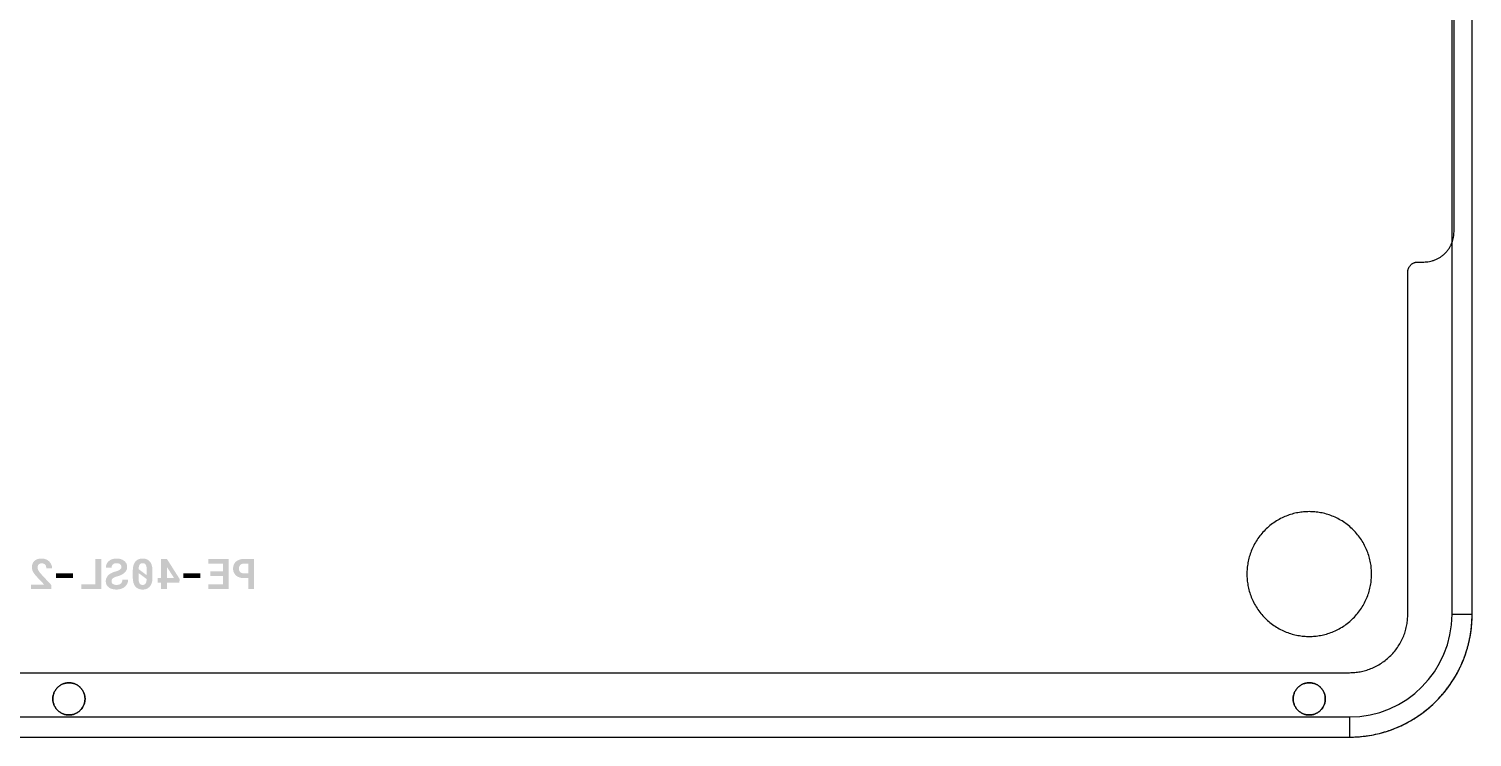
# Model space of a CAD drawing. Header units: millimetres. Extents: x -272 to 522, y -39 to 39.
# Drawn here: x 450.4 to 522.2, y -39.4 to -4.2 of the extents above; entities that cross this region are included whole.
import ezdxf

# ---------------------------------------------------------------- set-up
doc = ezdxf.new("R2010")
doc.units = ezdxf.units.MM
doc.layers.add('CASE$bottom_plate', color=7, linetype='Continuous', true_color=0x3fbfbf)
doc.layers.add('CASE$text', color=7, linetype='Continuous', true_color=0xe6e6e6)

msp = doc.modelspace()

# ---------------------------------------------------------------- hatches: boundary and pattern name
at = {"layer": 'CASE$text'}
for points in [[(451.021, -31.333), (451.506, -31.854), (451.506, -32.05), (450.483, -32.05), (450.483, -31.82), (451.141, -31.82), (450.859, -31.522), (450.789, -31.448), (450.726, -31.378), (450.697, -31.344), (450.671, -31.31), (450.658, -31.293), (450.646, -31.277), (450.634, -31.26), (450.623, -31.244), (450.613, -31.227), (450.603, -31.21), (450.594, -31.194), (450.586, -31.177), (450.578, -31.161), (450.57, -31.144), (450.564, -31.127), (450.558, -31.11), (450.555, -31.102), (450.552, -31.093), (450.55, -31.085), (450.548, -31.076), (450.545, -31.067), (450.544, -31.059), (450.542, -31.05), (450.54, -31.041), (450.539, -31.032), (450.538, -31.023), (450.537, -31.014), (450.536, -31.005), (450.535, -30.996), (450.535, -30.987), (450.535, -30.978), (450.535, -30.968), (450.535, -30.956), (450.535, -30.944), (450.536, -30.932), (450.536, -30.921), (450.538, -30.909), (450.539, -30.897), (450.54, -30.886), (450.542, -30.875), (450.544, -30.864), (450.547, -30.853), (450.549, -30.842), (450.552, -30.831), (450.555, -30.821), (450.558, -30.81), (450.562, -30.8), (450.565, -30.79), (450.569, -30.78), (450.574, -30.77), (450.578, -30.76), (450.583, -30.751), (450.587, -30.741), (450.593, -30.732), (450.598, -30.723), (450.603, -30.715), (450.609, -30.706), (450.615, -30.698), (450.621, -30.689), (450.627, -30.681), (450.634, -30.674), (450.641, -30.666), (450.648, -30.658), (450.655, -30.651), (450.663, -30.644), (450.67, -30.637), (450.678, -30.63), (450.687, -30.624), (450.695, -30.618), (450.704, -30.612), (450.713, -30.606), (450.722, -30.6), (450.731, -30.594), (450.741, -30.589), (450.751, -30.584), (450.761, -30.579), (450.771, -30.574), (450.781, -30.57), (450.792, -30.566), (450.803, -30.562), (450.814, -30.558), (450.825, -30.554), (450.837, -30.551), (450.849, -30.548), (450.861, -30.545), (450.873, -30.542), (450.885, -30.54), (450.898, -30.538), (450.91, -30.536), (450.923, -30.534), (450.936, -30.533), (450.95, -30.532), (450.963, -30.531), (450.977, -30.53), (450.991, -30.53), (451.005, -30.53), (451.02, -30.53), (451.035, -30.53), (451.049, -30.531), (451.064, -30.532), (451.078, -30.533), (451.092, -30.535), (451.106, -30.537), (451.12, -30.539), (451.133, -30.542), (451.146, -30.545), (451.16, -30.548), (451.173, -30.551), (451.186, -30.555), (451.198, -30.559), (451.211, -30.564), (451.223, -30.568), (451.235, -30.573), (451.247, -30.578), (451.259, -30.584), (451.271, -30.589), (451.282, -30.595), (451.293, -30.601), (451.304, -30.607), (451.314, -30.614), (451.325, -30.621), (451.335, -30.628), (451.345, -30.635), (451.354, -30.642), (451.364, -30.65), (451.373, -30.658), (451.382, -30.666), (451.391, -30.674), (451.399, -30.682), (451.408, -30.691), (451.416, -30.7), (451.424, -30.709), (451.431, -30.718), (451.439, -30.727), (451.446, -30.737), (451.453, -30.746), (451.459, -30.756), (451.466, -30.766), (451.472, -30.776), (451.478, -30.787), (451.483, -30.797), (451.489, -30.808), (451.494, -30.819), (451.499, -30.83), (451.503, -30.841), (451.508, -30.852), (451.512, -30.864), (451.515, -30.875), (451.519, -30.887), (451.522, -30.898), (451.525, -30.91), (451.527, -30.922), (451.53, -30.934), (451.532, -30.946), (451.533, -30.958), (451.535, -30.97), (451.536, -30.982), (451.536, -30.994), (451.537, -31.007), (451.537, -31.019), (451.25, -31.019), (451.249, -31.004), (451.249, -30.989), (451.248, -30.982), (451.247, -30.975), (451.247, -30.968), (451.246, -30.962), (451.245, -30.955), (451.243, -30.948), (451.242, -30.942), (451.241, -30.935), (451.239, -30.929), (451.238, -30.923), (451.236, -30.917), (451.234, -30.911), (451.232, -30.905), (451.23, -30.899), (451.228, -30.894), (451.225, -30.888), (451.223, -30.883), (451.22, -30.877), (451.218, -30.872), (451.215, -30.867), (451.212, -30.862), (451.209, -30.858), (451.206, -30.853), (451.203, -30.848), (451.199, -30.844), (451.196, -30.84), (451.192, -30.836), (451.189, -30.831), (451.185, -30.828), (451.181, -30.824), (451.177, -30.82), (451.173, -30.817), (451.169, -30.814), (451.165, -30.81), (451.161, -30.807), (451.156, -30.804), (451.152, -30.801), (451.147, -30.799), (451.142, -30.796), (451.137, -30.793), (451.132, -30.791), (451.127, -30.789), (451.122, -30.787), (451.116, -30.785), (451.111, -30.783), (451.105, -30.781), (451.099, -30.779), (451.093, -30.778), (451.087, -30.776), (451.081, -30.775), (451.075, -30.774), (451.069, -30.773), (451.062, -30.772), (451.056, -30.771), (451.049, -30.77), (451.043, -30.77), (451.036, -30.769), (451.029, -30.769), (451.022, -30.769), (451.015, -30.769), (451.009, -30.769), (451.004, -30.769), (450.998, -30.769), (450.993, -30.77), (450.988, -30.77), (450.982, -30.771), (450.977, -30.771), (450.972, -30.772), (450.967, -30.773), (450.962, -30.774), (450.957, -30.775), (450.953, -30.777), (450.948, -30.778), (450.943, -30.78), (450.938, -30.781), (450.934, -30.783), (450.929, -30.785), (450.925, -30.787), (450.92, -30.789), (450.916, -30.791), (450.912, -30.793), (450.908, -30.796), (450.904, -30.798), (450.9, -30.801), (450.896, -30.803), (450.892, -30.806), (450.888, -30.809), (450.884, -30.812), (450.881, -30.815), (450.877, -30.818), (450.874, -30.821), (450.87, -30.824), (450.867, -30.828), (450.864, -30.831), (450.861, -30.835), (450.858, -30.839), (450.855, -30.843), (450.853, -30.847), (450.85, -30.851), (450.847, -30.855), (450.845, -30.859), (450.843, -30.863), (450.84, -30.868), (450.838, -30.872), (450.836, -30.877), (450.834, -30.882), (450.832, -30.886), (450.83, -30.891), (450.828, -30.896), (450.827, -30.901), (450.825, -30.906), (450.824, -30.911), (450.823, -30.917), (450.821, -30.922), (450.82, -30.928), (450.819, -30.933), (450.819, -30.939), (450.818, -30.945), (450.817, -30.95), (450.817, -30.956), (450.816, -30.962), (450.816, -30.968), (450.816, -30.975), (450.816, -30.981), (450.816, -30.985), (450.816, -30.989), (450.816, -30.994), (450.816, -30.998), (450.817, -31.002), (450.817, -31.007), (450.818, -31.011), (450.818, -31.015), (450.819, -31.02), (450.82, -31.024), (450.821, -31.029), (450.822, -31.033), (450.824, -31.042), (450.827, -31.051), (450.828, -31.055), (450.83, -31.06), (450.833, -31.069), (450.837, -31.079), (450.841, -31.088), (450.845, -31.098), (450.85, -31.108), (450.855, -31.118), (450.861, -31.128), (450.868, -31.139), (450.874, -31.15), (450.889, -31.172), (450.906, -31.196), (450.925, -31.221), (450.946, -31.247), (450.969, -31.274), (450.994, -31.303)], [(452.994, -31.816), (453.696, -31.816), (453.696, -30.55), (453.987, -30.55), (453.987, -32.05), (452.994, -32.05)], [(454.494, -31.659), (454.494, -31.664), (454.494, -31.669), (454.494, -31.674), (454.495, -31.678), (454.495, -31.683), (454.496, -31.688), (454.497, -31.693), (454.498, -31.697), (454.499, -31.702), (454.5, -31.706), (454.501, -31.711), (454.503, -31.715), (454.505, -31.72), (454.506, -31.724), (454.508, -31.728), (454.51, -31.732), (454.512, -31.737), (454.515, -31.741), (454.517, -31.745), (454.519, -31.749), (454.522, -31.752), (454.525, -31.756), (454.527, -31.76), (454.53, -31.763), (454.533, -31.767), (454.536, -31.77), (454.54, -31.774), (454.543, -31.777), (454.546, -31.78), (454.55, -31.783), (454.554, -31.787), (454.558, -31.79), (454.561, -31.792), (454.565, -31.795), (454.57, -31.798), (454.574, -31.801), (454.578, -31.803), (454.583, -31.806), (454.587, -31.808), (454.592, -31.811), (454.597, -31.813), (454.602, -31.815), (454.607, -31.817), (454.612, -31.819), (454.617, -31.821), (454.622, -31.823), (454.628, -31.825), (454.633, -31.827), (454.639, -31.828), (454.645, -31.83), (454.651, -31.831), (454.656, -31.833), (454.663, -31.834), (454.669, -31.835), (454.675, -31.836), (454.681, -31.837), (454.688, -31.837), (454.694, -31.838), (454.708, -31.839), (454.722, -31.84), (454.736, -31.84), (454.752, -31.84), (454.768, -31.839), (454.783, -31.838), (454.798, -31.836), (454.813, -31.834), (454.827, -31.832), (454.834, -31.831), (454.841, -31.829), (454.848, -31.827), (454.855, -31.826), (454.861, -31.824), (454.868, -31.822), (454.874, -31.82), (454.881, -31.817), (454.887, -31.815), (454.893, -31.812), (454.899, -31.81), (454.905, -31.807), (454.911, -31.804), (454.916, -31.801), (454.922, -31.798), (454.927, -31.795), (454.932, -31.791), (454.937, -31.788), (454.942, -31.784), (454.947, -31.78), (454.952, -31.776), (454.956, -31.772), (454.961, -31.768), (454.965, -31.764), (454.97, -31.759), (454.974, -31.755), (454.978, -31.75), (454.982, -31.745), (454.985, -31.74), (454.989, -31.735), (454.993, -31.73), (454.996, -31.724), (454.999, -31.718), (455.002, -31.713), (455.005, -31.707), (455.008, -31.701), (455.01, -31.695), (455.013, -31.689), (455.015, -31.682), (455.017, -31.676), (455.019, -31.669), (455.021, -31.662), (455.023, -31.655), (455.024, -31.648), (455.026, -31.64), (455.027, -31.633), (455.028, -31.625), (455.029, -31.617), (455.03, -31.609), (455.031, -31.601), (455.031, -31.593), (455.031, -31.585), (455.316, -31.585), (455.316, -31.599), (455.315, -31.613), (455.314, -31.627), (455.313, -31.641), (455.311, -31.654), (455.309, -31.668), (455.307, -31.681), (455.305, -31.693), (455.302, -31.706), (455.298, -31.718), (455.295, -31.73), (455.291, -31.742), (455.286, -31.754), (455.281, -31.765), (455.276, -31.777), (455.271, -31.787), (455.265, -31.798), (455.259, -31.809), (455.253, -31.819), (455.247, -31.829), (455.24, -31.839), (455.233, -31.849), (455.226, -31.859), (455.218, -31.868), (455.21, -31.878), (455.202, -31.887), (455.194, -31.896), (455.185, -31.905), (455.177, -31.913), (455.168, -31.922), (455.158, -31.93), (455.149, -31.938), (455.139, -31.946), (455.128, -31.954), (455.117, -31.961), (455.106, -31.968), (455.095, -31.975), (455.084, -31.982), (455.072, -31.989), (455.06, -31.995), (455.048, -32.001), (455.036, -32.007), (455.024, -32.012), (455.011, -32.018), (454.998, -32.023), (454.985, -32.027), (454.971, -32.032), (454.958, -32.036), (454.944, -32.04), (454.93, -32.044), (454.917, -32.048), (454.903, -32.051), (454.889, -32.054), (454.875, -32.057), (454.861, -32.059), (454.847, -32.061), (454.834, -32.063), (454.82, -32.065), (454.806, -32.067), (454.792, -32.068), (454.778, -32.069), (454.764, -32.069), (454.75, -32.07), (454.736, -32.07), (454.707, -32.069), (454.68, -32.068), (454.652, -32.066), (454.626, -32.063), (454.613, -32.061), (454.6, -32.059), (454.587, -32.057), (454.574, -32.054), (454.562, -32.052), (454.549, -32.049), (454.537, -32.046), (454.525, -32.042), (454.513, -32.039), (454.501, -32.035), (454.489, -32.031), (454.478, -32.027), (454.467, -32.023), (454.456, -32.018), (454.445, -32.014), (454.434, -32.009), (454.424, -32.003), (454.414, -31.998), (454.404, -31.993), (454.394, -31.987), (454.385, -31.981), (454.376, -31.975), (454.367, -31.968), (454.358, -31.962), (454.349, -31.955), (454.341, -31.948), (454.332, -31.941), (454.325, -31.934), (454.317, -31.926), (454.309, -31.919), (454.302, -31.911), (454.295, -31.903), (454.288, -31.895), (454.282, -31.886), (454.276, -31.878), (454.27, -31.869), (454.264, -31.86), (454.258, -31.851), (454.253, -31.842), (454.248, -31.832), (454.243, -31.823), (454.239, -31.813), (454.234, -31.803), (454.231, -31.793), (454.227, -31.782), (454.224, -31.772), (454.221, -31.761), (454.218, -31.75), (454.216, -31.739), (454.214, -31.728), (454.212, -31.716), (454.211, -31.705), (454.21, -31.693), (454.209, -31.681), (454.208, -31.669), (454.208, -31.657), (454.209, -31.642), (454.209, -31.628), (454.21, -31.615), (454.212, -31.601), (454.213, -31.588), (454.216, -31.575), (454.218, -31.562), (454.221, -31.549), (454.225, -31.536), (454.227, -31.53), (454.229, -31.524), (454.231, -31.518), (454.233, -31.512), (454.235, -31.506), (454.238, -31.5), (454.24, -31.494), (454.243, -31.489), (454.246, -31.483), (454.249, -31.477), (454.251, -31.471), (454.254, -31.466), (454.258, -31.46), (454.261, -31.455), (454.268, -31.444), (454.275, -31.433), (454.282, -31.423), (454.289, -31.412), (454.297, -31.402), (454.305, -31.392), (454.314, -31.382), (454.322, -31.373), (454.331, -31.363), (454.341, -31.354), (454.35, -31.345), (454.36, -31.336), (454.37, -31.327), (454.38, -31.318), (454.391, -31.31), (454.402, -31.301), (454.417, -31.291), (454.432, -31.282), (454.448, -31.272), (454.464, -31.263), (454.48, -31.255), (454.496, -31.246), (454.513, -31.238), (454.531, -31.23), (454.548, -31.223), (454.566, -31.215), (454.584, -31.208), (454.603, -31.202), (454.621, -31.195), (454.64, -31.189), (454.678, -31.178), (454.713, -31.168), (454.746, -31.157), (454.778, -31.147), (454.807, -31.135), (454.821, -31.13), (454.835, -31.124), (454.848, -31.118), (454.86, -31.111), (454.872, -31.105), (454.884, -31.098), (454.894, -31.092), (454.905, -31.085), (454.91, -31.082), (454.914, -31.078), (454.919, -31.075), (454.924, -31.071), (454.928, -31.067), (454.932, -31.064), (454.936, -31.06), (454.94, -31.056), (454.944, -31.052), (454.948, -31.049), (454.951, -31.045), (454.954, -31.041), (454.957, -31.037), (454.96, -31.032), (454.963, -31.028), (454.966, -31.024), (454.967, -31.022), (454.969, -31.02), (454.97, -31.018), (454.971, -31.015), (454.972, -31.013), (454.973, -31.011), (454.974, -31.009), (454.975, -31.007), (454.976, -31.004), (454.977, -31.002), (454.978, -31), (454.979, -30.997), (454.98, -30.995), (454.98, -30.993), (454.981, -30.99), (454.982, -30.988), (454.983, -30.986), (454.983, -30.983), (454.984, -30.981), (454.984, -30.978), (454.985, -30.973), (454.986, -30.968), (454.986, -30.963), (454.987, -30.958), (454.987, -30.953), (454.987, -30.948), (454.987, -30.943), (454.987, -30.938), (454.987, -30.933), (454.986, -30.928), (454.986, -30.923), (454.985, -30.919), (454.984, -30.914), (454.983, -30.909), (454.982, -30.904), (454.981, -30.9), (454.98, -30.895), (454.978, -30.891), (454.977, -30.886), (454.975, -30.882), (454.973, -30.878), (454.971, -30.873), (454.969, -30.869), (454.967, -30.865), (454.965, -30.861), (454.962, -30.856), (454.96, -30.852), (454.957, -30.849), (454.954, -30.845), (454.951, -30.841), (454.948, -30.837), (454.945, -30.833), (454.942, -30.83), (454.939, -30.826), (454.935, -30.823), (454.932, -30.819), (454.928, -30.816), (454.924, -30.813), (454.92, -30.81), (454.916, -30.807), (454.912, -30.804), (454.908, -30.801), (454.904, -30.799), (454.899, -30.796), (454.895, -30.793), (454.89, -30.791), (454.885, -30.789), (454.88, -30.786), (454.875, -30.784), (454.87, -30.782), (454.865, -30.78), (454.86, -30.778), (454.854, -30.776), (454.849, -30.774), (454.843, -30.773), (454.837, -30.771), (454.831, -30.77), (454.825, -30.768), (454.819, -30.767), (454.813, -30.766), (454.807, -30.765), (454.801, -30.764), (454.794, -30.763), (454.788, -30.762), (454.774, -30.761), (454.76, -30.761), (454.746, -30.76), (454.731, -30.761), (454.723, -30.761), (454.716, -30.761), (454.708, -30.762), (454.701, -30.763), (454.694, -30.764), (454.687, -30.765), (454.68, -30.766), (454.674, -30.767), (454.667, -30.768), (454.661, -30.77), (454.654, -30.772), (454.648, -30.773), (454.642, -30.775), (454.636, -30.777), (454.631, -30.78), (454.625, -30.782), (454.619, -30.784), (454.614, -30.787), (454.609, -30.789), (454.603, -30.792), (454.598, -30.795), (454.593, -30.798), (454.588, -30.801), (454.584, -30.804), (454.579, -30.807), (454.574, -30.81), (454.57, -30.813), (454.566, -30.817), (454.562, -30.821), (454.558, -30.824), (454.554, -30.828), (454.55, -30.832), (454.546, -30.836), (454.543, -30.84), (454.54, -30.845), (454.536, -30.849), (454.533, -30.853), (454.53, -30.858), (454.528, -30.863), (454.525, -30.867), (454.522, -30.872), (454.52, -30.877), (454.517, -30.882), (454.515, -30.887), (454.513, -30.892), (454.511, -30.897), (454.509, -30.903), (454.507, -30.908), (454.505, -30.914), (454.504, -30.919), (454.502, -30.925), (454.501, -30.93), (454.499, -30.936), (454.498, -30.942), (454.497, -30.948), (454.496, -30.953), (454.495, -30.959), (454.495, -30.965), (454.494, -30.971), (454.493, -30.978), (454.493, -30.984), (454.493, -30.99), (454.21, -30.99), (454.211, -30.978), (454.211, -30.965), (454.212, -30.953), (454.213, -30.941), (454.214, -30.929), (454.216, -30.917), (454.218, -30.905), (454.22, -30.893), (454.223, -30.882), (454.226, -30.87), (454.229, -30.859), (454.232, -30.848), (454.236, -30.837), (454.24, -30.826), (454.245, -30.815), (454.25, -30.805), (454.255, -30.794), (454.26, -30.784), (454.265, -30.774), (454.271, -30.764), (454.277, -30.754), (454.283, -30.744), (454.29, -30.735), (454.296, -30.726), (454.303, -30.717), (454.311, -30.708), (454.318, -30.699), (454.326, -30.691), (454.334, -30.682), (454.342, -30.674), (454.35, -30.666), (454.359, -30.658), (454.368, -30.651), (454.377, -30.644), (454.386, -30.637), (454.395, -30.63), (454.405, -30.623), (454.415, -30.617), (454.425, -30.61), (454.436, -30.604), (454.446, -30.598), (454.457, -30.593), (454.468, -30.587), (454.479, -30.582), (454.491, -30.577), (454.502, -30.573), (454.514, -30.568), (454.526, -30.564), (454.538, -30.559), (454.551, -30.556), (454.563, -30.552), (454.576, -30.549), (454.589, -30.546), (454.602, -30.543), (454.615, -30.54), (454.629, -30.538), (454.642, -30.536), (454.656, -30.534), (454.669, -30.533), (454.683, -30.532), (454.698, -30.531), (454.712, -30.53), (454.726, -30.53), (454.741, -30.53), (454.769, -30.53), (454.797, -30.531), (454.81, -30.532), (454.824, -30.534), (454.837, -30.535), (454.85, -30.537), (454.863, -30.539), (454.876, -30.541), (454.889, -30.543), (454.902, -30.546), (454.914, -30.549), (454.927, -30.552), (454.939, -30.555), (454.951, -30.559), (454.963, -30.563), (454.975, -30.567), (454.986, -30.571), (454.998, -30.575), (455.009, -30.58), (455.02, -30.585), (455.031, -30.589), (455.041, -30.595), (455.052, -30.6), (455.062, -30.606), (455.072, -30.611), (455.082, -30.617), (455.091, -30.623), (455.101, -30.63), (455.11, -30.636), (455.119, -30.643), (455.128, -30.65), (455.136, -30.657), (455.145, -30.664), (455.153, -30.672), (455.16, -30.679), (455.168, -30.687), (455.175, -30.695), (455.182, -30.703), (455.189, -30.712), (455.196, -30.72), (455.202, -30.729), (455.208, -30.738), (455.214, -30.747), (455.22, -30.756), (455.225, -30.765), (455.23, -30.775), (455.235, -30.785), (455.24, -30.794), (455.244, -30.804), (455.248, -30.815), (455.251, -30.825), (455.255, -30.835), (455.258, -30.846), (455.26, -30.856), (455.263, -30.867), (455.265, -30.878), (455.267, -30.889), (455.268, -30.901), (455.269, -30.912), (455.27, -30.923), (455.27, -30.935), (455.27, -30.947), (455.27, -30.957), (455.27, -30.967), (455.269, -30.977), (455.269, -30.987), (455.267, -30.997), (455.266, -31.007), (455.265, -31.017), (455.263, -31.026), (455.261, -31.036), (455.259, -31.045), (455.256, -31.054), (455.253, -31.064), (455.25, -31.073), (455.247, -31.082), (455.244, -31.091), (455.24, -31.099), (455.236, -31.108), (455.232, -31.117), (455.228, -31.125), (455.223, -31.134), (455.218, -31.142), (455.213, -31.15), (455.208, -31.158), (455.202, -31.166), (455.197, -31.174), (455.191, -31.182), (455.184, -31.19), (455.178, -31.197), (455.171, -31.205), (455.164, -31.212), (455.157, -31.22), (455.15, -31.227), (455.142, -31.234), (455.134, -31.241), (455.126, -31.248), (455.118, -31.255), (455.109, -31.262), (455.1, -31.269), (455.091, -31.276), (455.082, -31.282), (455.072, -31.289), (455.062, -31.296), (455.041, -31.308), (455.019, -31.321), (454.996, -31.333), (454.972, -31.345), (454.947, -31.356), (454.921, -31.367), (454.894, -31.378), (454.866, -31.388), (454.837, -31.398), (454.808, -31.407), (454.777, -31.416), (454.738, -31.427), (454.72, -31.432), (454.703, -31.438), (454.687, -31.444), (454.671, -31.45), (454.656, -31.456), (454.643, -31.462), (454.629, -31.469), (454.617, -31.475), (454.605, -31.482), (454.593, -31.489), (454.588, -31.492), (454.583, -31.496), (454.578, -31.499), (454.573, -31.503), (454.568, -31.507), (454.563, -31.51), (454.559, -31.514), (454.554, -31.518), (454.55, -31.521), (454.547, -31.525), (454.543, -31.529), (454.539, -31.533), (454.536, -31.537), (454.532, -31.541), (454.529, -31.545), (454.526, -31.55), (454.523, -31.554), (454.521, -31.558), (454.518, -31.562), (454.516, -31.566), (454.513, -31.571), (454.511, -31.575), (454.509, -31.579), (454.508, -31.584), (454.506, -31.588), (454.504, -31.592), (454.503, -31.597), (454.501, -31.601), (454.5, -31.606), (454.499, -31.611), (454.498, -31.615), (454.497, -31.62), (454.496, -31.625), (454.496, -31.629), (454.495, -31.634), (454.495, -31.639), (454.494, -31.644), (454.494, -31.649), (454.494, -31.654)], [(460.03, -31.393), (459.414, -31.393), (459.414, -31.164), (460.03, -31.164), (460.03, -30.786), (459.313, -30.786), (459.313, -30.55), (460.321, -30.55), (460.321, -32.05), (459.31, -32.05), (459.31, -31.816), (460.03, -31.816)], [(452.585, -31.504), (451.727, -31.504), (451.727, -31.272), (452.585, -31.272)], [(458.915, -31.504), (458.057, -31.504), (458.057, -31.272), (458.915, -31.272)]]:
    msp.add_hatch(color=256, dxfattribs=at).paths.add_polyline_path(points, flags=0)
h = msp.add_hatch(color=256, dxfattribs=at)
h.paths.add_polyline_path([(455.552, -31.479), (455.552, -31.121), (455.552, -31.085), (455.554, -31.05), (455.556, -31.017), (455.558, -31), (455.56, -30.984), (455.562, -30.968), (455.565, -30.953), (455.568, -30.938), (455.571, -30.922), (455.574, -30.908), (455.578, -30.893), (455.582, -30.879), (455.586, -30.865), (455.59, -30.851), (455.595, -30.838), (455.599, -30.825), (455.605, -30.812), (455.61, -30.799), (455.615, -30.787), (455.621, -30.775), (455.627, -30.763), (455.633, -30.752), (455.639, -30.74), (455.646, -30.729), (455.653, -30.719), (455.66, -30.708), (455.667, -30.698), (455.675, -30.689), (455.683, -30.679), (455.691, -30.67), (455.699, -30.661), (455.707, -30.652), (455.716, -30.644), (455.725, -30.636), (455.734, -30.628), (455.744, -30.621), (455.753, -30.614), (455.763, -30.607), (455.773, -30.6), (455.783, -30.594), (455.793, -30.588), (455.804, -30.582), (455.815, -30.577), (455.826, -30.572), (455.837, -30.567), (455.848, -30.562), (455.86, -30.558), (455.872, -30.554), (455.884, -30.55), (455.896, -30.547), (455.908, -30.543), (455.921, -30.541), (455.933, -30.538), (455.946, -30.536), (455.959, -30.534), (455.972, -30.532), (455.986, -30.531), (455.999, -30.53), (456.013, -30.529), (456.027, -30.529), (456.041, -30.529), (456.055, -30.529), (456.069, -30.529), (456.082, -30.53), (456.096, -30.531), (456.109, -30.532), (456.122, -30.534), (456.135, -30.536), (456.148, -30.538), (456.16, -30.541), (456.173, -30.543), (456.185, -30.547), (456.197, -30.55), (456.209, -30.554), (456.221, -30.558), (456.232, -30.562), (456.244, -30.567), (456.255, -30.572), (456.266, -30.577), (456.276, -30.582), (456.287, -30.588), (456.297, -30.594), (456.307, -30.6), (456.317, -30.607), (456.327, -30.614), (456.336, -30.621), (456.346, -30.628), (456.355, -30.636), (456.363, -30.644), (456.372, -30.652), (456.38, -30.661), (456.389, -30.67), (456.396, -30.679), (456.404, -30.689), (456.412, -30.698), (456.419, -30.708), (456.427, -30.719), (456.433, -30.729), (456.44, -30.74), (456.447, -30.752), (456.453, -30.763), (456.459, -30.775), (456.465, -30.787), (456.47, -30.799), (456.475, -30.812), (456.481, -30.825), (456.485, -30.838), (456.49, -30.851), (456.494, -30.865), (456.498, -30.879), (456.502, -30.893), (456.506, -30.908), (456.509, -30.922), (456.512, -30.938), (456.515, -30.953), (456.518, -30.968), (456.52, -30.984), (456.522, -31), (456.524, -31.017), (456.526, -31.05), (456.528, -31.085), (456.528, -31.121), (456.528, -31.479), (456.528, -31.515), (456.526, -31.55), (456.524, -31.584), (456.522, -31.6), (456.52, -31.616), (456.517, -31.632), (456.515, -31.648), (456.512, -31.663), (456.509, -31.678), (456.506, -31.693), (456.502, -31.707), (456.498, -31.721), (456.494, -31.735), (456.489, -31.749), (456.485, -31.763), (456.48, -31.776), (456.475, -31.789), (456.469, -31.801), (456.464, -31.813), (456.458, -31.825), (456.452, -31.837), (456.446, -31.848), (456.439, -31.86), (456.433, -31.87), (456.426, -31.881), (456.418, -31.891), (456.411, -31.901), (456.403, -31.911), (456.395, -31.92), (456.387, -31.93), (456.379, -31.939), (456.371, -31.947), (456.362, -31.956), (456.353, -31.964), (456.344, -31.972), (456.335, -31.979), (456.326, -31.986), (456.316, -31.993), (456.306, -32), (456.296, -32.006), (456.286, -32.012), (456.275, -32.018), (456.264, -32.024), (456.253, -32.029), (456.242, -32.034), (456.231, -32.038), (456.219, -32.043), (456.207, -32.047), (456.195, -32.05), (456.183, -32.054), (456.171, -32.057), (456.158, -32.06), (456.146, -32.062), (456.133, -32.065), (456.12, -32.066), (456.107, -32.068), (456.094, -32.069), (456.08, -32.07), (456.067, -32.071), (456.053, -32.072), (456.039, -32.072), (456.025, -32.072), (456.011, -32.071), (455.997, -32.07), (455.984, -32.069), (455.97, -32.068), (455.957, -32.066), (455.944, -32.065), (455.931, -32.062), (455.919, -32.06), (455.906, -32.057), (455.894, -32.054), (455.882, -32.05), (455.87, -32.047), (455.858, -32.043), (455.846, -32.038), (455.835, -32.034), (455.824, -32.029), (455.813, -32.024), (455.802, -32.018), (455.791, -32.012), (455.781, -32.006), (455.771, -32), (455.761, -31.993), (455.751, -31.986), (455.742, -31.979), (455.733, -31.972), (455.724, -31.964), (455.715, -31.956), (455.706, -31.947), (455.698, -31.939), (455.689, -31.93), (455.682, -31.92), (455.674, -31.911), (455.666, -31.901), (455.659, -31.891), (455.652, -31.881), (455.645, -31.87), (455.639, -31.86), (455.632, -31.848), (455.626, -31.837), (455.62, -31.825), (455.614, -31.813), (455.609, -31.801), (455.604, -31.789), (455.599, -31.776), (455.594, -31.763), (455.589, -31.749), (455.585, -31.735), (455.581, -31.721), (455.577, -31.707), (455.574, -31.693), (455.571, -31.678), (455.568, -31.663), (455.565, -31.648), (455.562, -31.632), (455.56, -31.616), (455.558, -31.6), (455.556, -31.584), (455.554, -31.55), (455.552, -31.515)], flags=0)
h.paths.add_polyline_path([(455.84, -31.058), (455.841, -31.037), (455.842, -31.017), (455.844, -30.998), (455.846, -30.98), (455.848, -30.962), (455.851, -30.945), (455.853, -30.937), (455.854, -30.929), (455.856, -30.921), (455.858, -30.913), (455.86, -30.906), (455.862, -30.899), (455.865, -30.892), (455.867, -30.885), (455.87, -30.878), (455.872, -30.872), (455.875, -30.865), (455.878, -30.859), (455.881, -30.853), (455.884, -30.847), (455.887, -30.842), (455.891, -30.837), (455.894, -30.831), (455.898, -30.826), (455.901, -30.822), (455.903, -30.819), (455.905, -30.817), (455.908, -30.813), (455.911, -30.81), (455.914, -30.807), (455.918, -30.804), (455.921, -30.8), (455.924, -30.797), (455.928, -30.795), (455.931, -30.792), (455.935, -30.789), (455.939, -30.787), (455.943, -30.784), (455.947, -30.782), (455.951, -30.78), (455.955, -30.778), (455.959, -30.776), (455.963, -30.774), (455.968, -30.773), (455.972, -30.771), (455.977, -30.77), (455.981, -30.768), (455.986, -30.767), (455.99, -30.766), (455.995, -30.765), (456, -30.764), (456.005, -30.763), (456.01, -30.762), (456.015, -30.762), (456.02, -30.761), (456.025, -30.761), (456.03, -30.761), (456.036, -30.76), (456.041, -30.76), (456.047, -30.76), (456.053, -30.761), (456.059, -30.761), (456.065, -30.761), (456.07, -30.762), (456.076, -30.763), (456.081, -30.764), (456.087, -30.765), (456.092, -30.766), (456.097, -30.767), (456.102, -30.769), (456.107, -30.771), (456.112, -30.772), (456.117, -30.774), (456.121, -30.776), (456.126, -30.778), (456.131, -30.781), (456.135, -30.783), (456.139, -30.786), (456.144, -30.789), (456.148, -30.791), (456.152, -30.794), (456.156, -30.798), (456.16, -30.801), (456.163, -30.804), (456.167, -30.808), (456.171, -30.812), (456.174, -30.816), (456.178, -30.82), (456.181, -30.824), (456.184, -30.828), (456.187, -30.832), (456.191, -30.837), (456.194, -30.842), (456.197, -30.848), (456.2, -30.853), (456.203, -30.859), (456.205, -30.864), (456.208, -30.87), (456.211, -30.876), (456.213, -30.883), (456.215, -30.889), (456.218, -30.896), (456.22, -30.902), (456.222, -30.909), (456.224, -30.917), (456.225, -30.924), (456.227, -30.931), (456.23, -30.947), (456.233, -30.963), (456.235, -30.98), (456.237, -30.998), (456.238, -31.016), (456.239, -31.035), (456.24, -31.055), (456.24, -31.076), (456.24, -31.241), (456.24, -31.356)], flags=0)
h.paths.add_polyline_path([(455.84, -31.349), (455.84, -31.253), (456.24, -31.55), (456.239, -31.566), (456.238, -31.583), (456.237, -31.598), (456.235, -31.614), (456.233, -31.628), (456.231, -31.643), (456.229, -31.657), (456.226, -31.67), (456.223, -31.683), (456.219, -31.695), (456.218, -31.701), (456.216, -31.707), (456.214, -31.713), (456.212, -31.718), (456.21, -31.724), (456.207, -31.729), (456.205, -31.734), (456.203, -31.739), (456.2, -31.744), (456.198, -31.749), (456.195, -31.753), (456.193, -31.758), (456.189, -31.763), (456.186, -31.768), (456.183, -31.773), (456.179, -31.777), (456.176, -31.782), (456.172, -31.786), (456.168, -31.79), (456.164, -31.794), (456.162, -31.796), (456.16, -31.798), (456.158, -31.8), (456.156, -31.802), (456.154, -31.804), (456.152, -31.805), (456.15, -31.807), (456.148, -31.809), (456.146, -31.81), (456.143, -31.812), (456.141, -31.813), (456.139, -31.815), (456.137, -31.816), (456.134, -31.818), (456.132, -31.819), (456.13, -31.82), (456.127, -31.822), (456.125, -31.823), (456.122, -31.824), (456.12, -31.825), (456.117, -31.826), (456.115, -31.827), (456.11, -31.829), (456.104, -31.831), (456.099, -31.833), (456.094, -31.835), (456.088, -31.836), (456.082, -31.837), (456.076, -31.838), (456.07, -31.839), (456.064, -31.84), (456.058, -31.84), (456.052, -31.841), (456.046, -31.841), (456.039, -31.841), (456.033, -31.841), (456.027, -31.841), (456.021, -31.84), (456.015, -31.84), (456.01, -31.839), (456.004, -31.839), (455.999, -31.838), (455.993, -31.837), (455.988, -31.835), (455.983, -31.834), (455.978, -31.833), (455.973, -31.831), (455.968, -31.829), (455.963, -31.827), (455.958, -31.825), (455.953, -31.823), (455.949, -31.821), (455.944, -31.818), (455.94, -31.816), (455.936, -31.813), (455.932, -31.81), (455.927, -31.807), (455.923, -31.804), (455.919, -31.8), (455.916, -31.797), (455.912, -31.793), (455.908, -31.789), (455.905, -31.785), (455.901, -31.781), (455.898, -31.777), (455.895, -31.772), (455.892, -31.768), (455.889, -31.763), (455.885, -31.758), (455.882, -31.752), (455.88, -31.747), (455.877, -31.741), (455.874, -31.735), (455.872, -31.729), (455.869, -31.723), (455.867, -31.717), (455.865, -31.71), (455.862, -31.704), (455.86, -31.697), (455.858, -31.69), (455.856, -31.682), (455.855, -31.675), (455.853, -31.667), (455.85, -31.652), (455.847, -31.635), (455.845, -31.618), (455.843, -31.601), (455.842, -31.582), (455.841, -31.563), (455.84, -31.543), (455.84, -31.523)], flags=0)
h = msp.add_hatch(color=256, dxfattribs=at)
h.paths.add_polyline_path([(456.784, -31.493), (456.958, -31.493), (456.958, -30.55), (457.248, -30.55), (457.879, -31.545), (457.868, -31.725), (457.244, -31.725), (457.244, -32.05), (456.958, -32.05), (456.958, -31.725), (456.784, -31.725)], flags=0)
h.paths.add_polyline_path([(457.244, -31.493), (457.244, -30.936), (457.272, -30.985), (457.598, -31.493)], flags=0)
h = msp.add_hatch(color=256, dxfattribs=at)
h.paths.add_polyline_path([(461.072, -30.55), (461.585, -30.55), (461.585, -32.05), (461.295, -32.05), (461.295, -31.5), (461.072, -31.5), (461.056, -31.5), (461.041, -31.5), (461.026, -31.499), (461.012, -31.498), (460.997, -31.497), (460.983, -31.495), (460.969, -31.493), (460.955, -31.491), (460.941, -31.489), (460.928, -31.486), (460.914, -31.484), (460.901, -31.48), (460.888, -31.477), (460.875, -31.473), (460.863, -31.469), (460.85, -31.465), (460.838, -31.461), (460.826, -31.456), (460.814, -31.451), (460.802, -31.446), (460.791, -31.44), (460.78, -31.435), (460.769, -31.429), (460.758, -31.423), (460.748, -31.417), (460.738, -31.41), (460.728, -31.404), (460.718, -31.397), (460.708, -31.39), (460.699, -31.382), (460.69, -31.375), (460.681, -31.367), (460.673, -31.359), (460.664, -31.351), (460.656, -31.343), (460.649, -31.335), (460.641, -31.326), (460.634, -31.317), (460.627, -31.309), (460.62, -31.299), (460.613, -31.29), (460.607, -31.281), (460.601, -31.271), (460.595, -31.261), (460.59, -31.251), (460.584, -31.241), (460.579, -31.23), (460.575, -31.22), (460.57, -31.209), (460.566, -31.198), (460.562, -31.187), (460.558, -31.176), (460.555, -31.165), (460.552, -31.154), (460.549, -31.142), (460.546, -31.13), (460.544, -31.119), (460.542, -31.107), (460.541, -31.095), (460.539, -31.083), (460.538, -31.071), (460.538, -31.058), (460.537, -31.046), (460.537, -31.033), (460.537, -31.02), (460.538, -31.007), (460.538, -30.993), (460.539, -30.981), (460.541, -30.968), (460.542, -30.955), (460.544, -30.942), (460.546, -30.93), (460.549, -30.918), (460.552, -30.906), (460.555, -30.894), (460.558, -30.882), (460.562, -30.871), (460.566, -30.859), (460.57, -30.848), (460.575, -30.837), (460.579, -30.826), (460.584, -30.815), (460.59, -30.804), (460.595, -30.794), (460.601, -30.784), (460.607, -30.774), (460.613, -30.764), (460.62, -30.754), (460.627, -30.745), (460.634, -30.736), (460.641, -30.726), (460.649, -30.718), (460.656, -30.709), (460.664, -30.7), (460.673, -30.692), (460.681, -30.684), (460.69, -30.676), (460.699, -30.669), (460.708, -30.662), (460.718, -30.654), (460.728, -30.648), (460.738, -30.641), (460.748, -30.634), (460.758, -30.628), (460.769, -30.622), (460.78, -30.616), (460.791, -30.611), (460.802, -30.605), (460.814, -30.6), (460.826, -30.595), (460.838, -30.59), (460.85, -30.586), (460.863, -30.581), (460.875, -30.577), (460.888, -30.574), (460.901, -30.57), (460.914, -30.567), (460.928, -30.564), (460.941, -30.561), (460.955, -30.559), (460.969, -30.557), (460.983, -30.555), (460.997, -30.554), (461.012, -30.552), (461.026, -30.551), (461.041, -30.551), (461.056, -30.55)], flags=0)
h.paths.add_polyline_path([(461.072, -31.265), (461.064, -31.265), (461.056, -31.265), (461.049, -31.265), (461.042, -31.264), (461.035, -31.263), (461.028, -31.263), (461.021, -31.262), (461.014, -31.261), (461.007, -31.259), (461.001, -31.258), (460.994, -31.256), (460.988, -31.255), (460.982, -31.253), (460.976, -31.251), (460.97, -31.249), (460.964, -31.247), (460.959, -31.244), (460.953, -31.242), (460.948, -31.239), (460.943, -31.237), (460.938, -31.234), (460.933, -31.231), (460.928, -31.228), (460.923, -31.225), (460.918, -31.222), (460.913, -31.218), (460.909, -31.215), (460.905, -31.211), (460.9, -31.208), (460.896, -31.204), (460.892, -31.2), (460.888, -31.196), (460.885, -31.192), (460.881, -31.188), (460.878, -31.184), (460.874, -31.18), (460.871, -31.175), (460.868, -31.171), (460.865, -31.166), (460.862, -31.162), (460.859, -31.157), (460.857, -31.152), (460.854, -31.148), (460.852, -31.143), (460.85, -31.138), (460.847, -31.133), (460.845, -31.128), (460.843, -31.122), (460.842, -31.117), (460.84, -31.112), (460.838, -31.107), (460.837, -31.101), (460.836, -31.096), (460.834, -31.091), (460.833, -31.085), (460.832, -31.08), (460.831, -31.074), (460.831, -31.069), (460.83, -31.063), (460.829, -31.058), (460.829, -31.052), (460.829, -31.047), (460.829, -31.041), (460.828, -31.035), (460.829, -31.029), (460.829, -31.022), (460.829, -31.016), (460.829, -31.01), (460.83, -31.003), (460.831, -30.997), (460.831, -30.991), (460.832, -30.985), (460.833, -30.979), (460.834, -30.973), (460.836, -30.967), (460.837, -30.961), (460.838, -30.955), (460.84, -30.949), (460.842, -30.943), (460.843, -30.938), (460.845, -30.932), (460.847, -30.926), (460.85, -30.921), (460.852, -30.916), (460.854, -30.91), (460.857, -30.905), (460.859, -30.9), (460.862, -30.895), (460.865, -30.89), (460.868, -30.885), (460.871, -30.881), (460.874, -30.876), (460.878, -30.871), (460.881, -30.867), (460.885, -30.863), (460.888, -30.858), (460.892, -30.854), (460.896, -30.85), (460.9, -30.846), (460.905, -30.842), (460.909, -30.838), (460.913, -30.835), (460.918, -30.831), (460.923, -30.828), (460.928, -30.825), (460.933, -30.821), (460.938, -30.818), (460.943, -30.815), (460.948, -30.813), (460.953, -30.81), (460.959, -30.807), (460.964, -30.805), (460.97, -30.802), (460.976, -30.8), (460.982, -30.798), (460.988, -30.796), (460.994, -30.794), (461.001, -30.793), (461.007, -30.791), (461.014, -30.79), (461.021, -30.789), (461.028, -30.788), (461.035, -30.787), (461.042, -30.786), (461.049, -30.786), (461.056, -30.785), (461.064, -30.785), (461.072, -30.785), (461.295, -30.785), (461.295, -31.265)], flags=0)

# ---------------------------------------------------------------- linework, layer by layer
at = {"layer": 'CASE$bottom_plate'}
for p, q in [((521.15, -33.3, -4.34), (521.15, 33.3, -4.34)), ((521.25, -14.3, -2.34), (521.25, 33.3, -2.34)), ((521.25, -14.3, -1.24), (521.25, 33.3, -1.24)), ((522.15, -33.3, -1.24), (522.15, 33.3, -1.24)), ((522.15, -33.3, -3.34), (522.15, 33.3, -3.34)), ((518.95, -33.3, -1.24), (518.95, -16.3, -1.24)), ((519.45, -15.8, -1.24), (519.75, -15.8, -1.24)), ((521.15, -33.3, -4.34), (522.15, -33.3, -3.34)), ((388.7, -36.2, -1.24), (516.05, -36.2, -1.24)), ((388.7, -36.2, -2.34), (516.05, -36.2, -2.34)), ((388.7, -38.4, -4.34), (516.05, -38.4, -4.34)), ((516.05, -38.4, -4.34), (516.05, -39.4, -3.34)), ((388.7, -39.4, -1.24), (516.05, -39.4, -1.24)), ((388.7, -39.4, -3.34), (516.05, -39.4, -3.34))]:
    msp.add_line(p, q, dxfattribs=at)
msp.add_arc((516.05, -33.3, -4.34), 5.1, 270, 0, dxfattribs=at)
for points, weights in [([(519.75, -15.8, -2.34), (521.25, -15.8, -2.34), (521.25, -14.3, -2.34)], [1, 0.707106781243, 1]), ([(519.75, -15.8, -1.24), (521.25, -15.8, -1.24), (521.25, -14.3, -1.24)], [1, 0.707106781243, 1]), ([(518.95, -16.3, -2.34), (518.95, -15.8, -2.34), (519.45, -15.8, -2.34)], [1, 0.707106781187, 1]), ([(518.95, -16.3, -1.24), (518.95, -15.8, -1.24), (519.45, -15.8, -1.24)], [1, 0.707106781187, 1]), ([(516.05, -39.4, -3.34), (522.15, -39.4, -3.34), (522.15, -33.3, -3.34)], [1, 0.707106781187, 1]), ([(516.05, -36.2, -2.34), (518.95, -36.2, -2.34), (518.95, -33.3, -2.34)], [1, 0.707106781187, 1]), ([(516.05, -36.2, -1.24), (518.95, -36.2, -1.24), (518.95, -33.3, -1.24)], [1, 0.707106781187, 1]), ([(521.417, -36.2, -1.24), (522.15, -34.843, -1.24), (522.15, -33.3, -1.24)], [1, 0.969475197093, 1]), ([(516.05, -39.4, -1.24), (519.687, -39.4, -1.24), (521.417, -36.2, -1.24)], [1, 0.858897573975, 1])]:
    msp.add_rational_spline(points, weights, degree=2, dxfattribs=at)
for points in [[(521.25, -14.3, -2.34), (521.25, -14.3, -1.24)], [(518.95, -16.3, -2.34), (518.95, -16.3, -1.24)], [(518.95, -33.3, -2.34), (518.95, -16.3, -2.34)], [(519.45, -15.8, -2.34), (519.45, -15.8, -1.24)], [(519.45, -15.8, -2.34), (519.75, -15.8, -2.34)], [(519.75, -15.8, -2.34), (519.75, -15.8, -1.24)], [(514.05, -28.2, -4.34), (514.05, -28.2, -3.84)], [(518.95, -33.3, -2.34), (518.95, -33.3, -1.24)], [(522.15, -33.3, -1.24), (522.15, -33.3, -3.34)], [(516.05, -36.2, -2.34), (516.05, -36.2, -1.24)], [(452.375, -36.7, -1.24), (452.375, -36.7, -4.34)], [(514.05, -36.7, -1.24), (514.05, -36.7, -4.34)], [(516.05, -39.4, -3.34), (516.05, -39.4, -1.24)]]:
    msp.add_open_spline(points, degree=1, dxfattribs=at)
for points, knots in [([(514.05, -28.2, -4.34), (517.15, -28.2, -4.34), (517.15, -31.3, -4.34), (517.15, -34.4, -4.34), (514.05, -34.4, -4.34), (510.95, -34.4, -4.34), (510.95, -31.3, -4.34), (510.95, -28.2, -4.34), (514.05, -28.2, -4.34)], [0, 0, 0, 5.026548, 5.026548, 10.053096, 10.053096, 15.079645, 15.079645, 20.106193, 20.106193, 20.106193]), ([(514.05, -28.2, -3.84), (517.15, -28.2, -3.84), (517.15, -31.3, -3.84), (517.15, -34.4, -3.84), (514.05, -34.4, -3.84), (510.95, -34.4, -3.84), (510.95, -31.3, -3.84), (510.95, -28.2, -3.84), (514.05, -28.2, -3.84)], [0, 0, 0, 5.026548, 5.026548, 10.053096, 10.053096, 15.079645, 15.079645, 20.106193, 20.106193, 20.106193]), ([(452.375, -36.7, -4.34), (453.175, -36.7, -4.34), (453.175, -37.5, -4.34), (453.175, -38.3, -4.34), (452.375, -38.3, -4.34), (451.575, -38.3, -4.34), (451.575, -37.5, -4.34), (451.575, -36.7, -4.34), (452.375, -36.7, -4.34)], [0, 0, 0, 1.256637, 1.256637, 2.513274, 2.513274, 3.769911, 3.769911, 5.026548, 5.026548, 5.026548]), ([(452.375, -36.7, -1.24), (451.575, -36.7, -1.24), (451.575, -37.5, -1.24), (451.575, -38.3, -1.24), (452.375, -38.3, -1.24), (453.175, -38.3, -1.24), (453.175, -37.5, -1.24), (453.175, -36.7, -1.24), (452.375, -36.7, -1.24)], [-5.026548, -5.026548, -5.026548, -3.769911, -3.769911, -2.513274, -2.513274, -1.256637, -1.256637, 0, 0, 0]), ([(514.05, -36.7, -4.34), (514.85, -36.7, -4.34), (514.85, -37.5, -4.34), (514.85, -38.3, -4.34), (514.05, -38.3, -4.34), (513.25, -38.3, -4.34), (513.25, -37.5, -4.34), (513.25, -36.7, -4.34), (514.05, -36.7, -4.34)], [0, 0, 0, 1.256637, 1.256637, 2.513274, 2.513274, 3.769911, 3.769911, 5.026548, 5.026548, 5.026548]), ([(514.05, -36.7, -1.24), (513.25, -36.7, -1.24), (513.25, -37.5, -1.24), (513.25, -38.3, -1.24), (514.05, -38.3, -1.24), (514.85, -38.3, -1.24), (514.85, -37.5, -1.24), (514.85, -36.7, -1.24), (514.05, -36.7, -1.24)], [-5.026548, -5.026548, -5.026548, -3.769911, -3.769911, -2.513274, -2.513274, -1.256637, -1.256637, 0, 0, 0])]:
    msp.add_rational_spline(points, [1, 0.707106781187, 1, 0.707106781187, 1, 0.707106781187, 1, 0.707106781187, 1], degree=2, knots=knots, dxfattribs=at)

doc.saveas('drawing.dxf')
